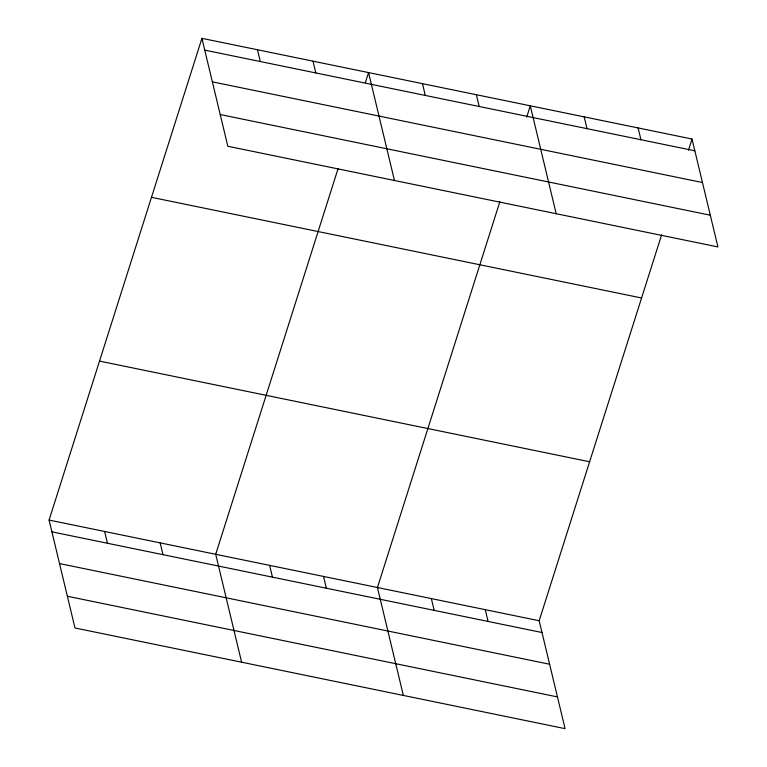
<?xml version="1.0" encoding="UTF-8"?>
<svg xmlns="http://www.w3.org/2000/svg" width="767" height="767" viewBox="0 0 767 767"><rect width="100%" height="100%" fill="white"/><g stroke="black" fill="none" stroke-linecap="round" stroke-linejoin="round"><path stroke-width="1.15" d="M661.614 234.855L539.172 620.743L565.078 728.65L74.984 627.981L49.078 520.064L201.922 38.35L692.016 139.019L717.922 246.936L227.828 146.257L201.922 38.35M338.142 168.414L215.709 554.292L241.615 662.209M365.332 82.721L368.553 72.577L394.459 180.485M499.883 201.635L377.441 587.522L403.346 695.429M526.708 117.073L530.285 105.798L556.19 213.715M688.44 150.294L692.016 139.019M204.751 50.133L694.844 150.802M212.363 81.848L702.457 182.527M220.206 114.542L710.309 215.211M151.482 197.32L641.576 297.989M99.518 361.104L589.612 461.772M49.078 520.064L539.172 620.743M51.907 531.847L542.001 632.516M59.519 563.572L549.623 664.241M67.371 596.256L557.465 696.925M638.106 127.945L640.934 139.728M584.195 116.872L587.023 128.655M476.374 94.724L479.202 106.508M422.464 83.651L425.292 95.434M485.262 609.669L488.09 621.443M313.003 61.168L315.831 72.951M431.351 598.596L434.18 610.369M257.463 49.759L260.291 61.542M323.53 576.448L326.358 588.222M269.62 565.365L272.448 577.148M160.169 542.883L162.997 554.666M104.619 531.473L107.447 543.257"/></g></svg>
